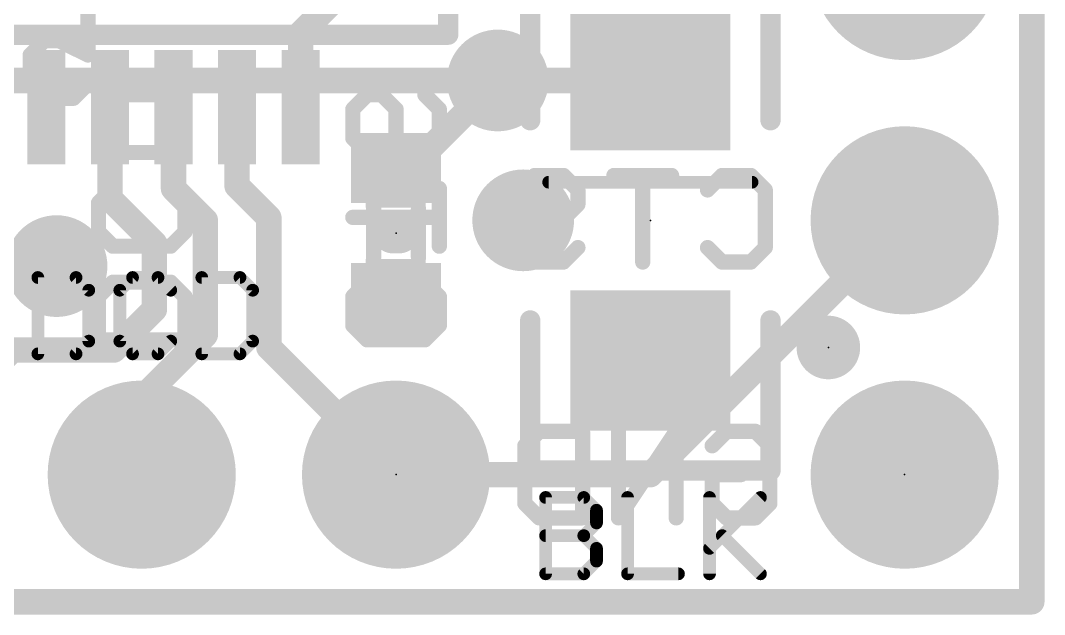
# Model space of a CAD drawing. Extents: x -1.6 to 24.3, y -3.8 to 15.4.
# Drawn here: x 14.03 to 24.26, y -0.13 to 5.81 of the extents above; entities that cross this region are included whole.
import ezdxf

# ---------------------------------------------------------------- set-up
doc = ezdxf.new("R2010")
doc.units = 0
for name, color, linetype in [('1', 12, 'CONTINUOUS'), ('16', 132, 'CONTINUOUS'), ('17', 110, 'CONTINUOUS'), ('18', 110, 'CONTINUOUS'), ('20', 53, 'CONTINUOUS'), ('21', 53, 'CONTINUOUS'), ('22', 53, 'CONTINUOUS'), ('23', 53, 'CONTINUOUS'), ('51', 53, 'CONTINUOUS')]:
    doc.layers.add(name, color=color, linetype=linetype)

# ---------------------------------------------------------------- blocks, each defined once
blk = doc.blocks.new('RECT')
blk.add_solid([(-0.5, -0.5), (0.5, -0.5), (-0.5, 0.5), (0.5, 0.5)])
blk = doc.blocks.new('ROUNDP')
at = {"const_width": 0.5}
blk.add_lwpolyline([(0, -0.25, 1), (0, 0.25, 1), (0, -0.25)], format="xyb", dxfattribs=at)
blk = doc.blocks.new('PIE')
at = {"const_width": 0.5}
blk.add_lwpolyline([(0, -0.25, 1), (0, 0.25, 1), (0, -0.25)], format="xyb", dxfattribs=at)
blk = doc.blocks.new('ROUNDV')
at = {"const_width": 0.5}
blk.add_lwpolyline([(0, -0.25, 1), (0, 0.25, 1), (0, -0.25)], format="xyb", dxfattribs=at)

msp = doc.modelspace()

# ---------------------------------------------------------------- linework, layer by layer
at = {"layer": '1', "const_width": 0.254}
for points in [[(24.13, 0), (24.13, 15.24)], [(16.8275, 5.6769), (18.542, 7.3914)], [(16.8275, 4.9403), (16.8275, 5.6769)], [(17.922, 4.333), (18.796, 5.207)], [(18.796, 5.207), (20.317, 5.207)], [(20.317, 5.207), (20.32, 5.21)], [(14.9225, 4.9403), (14.9225, 4.0259)], [(15.5575, 4.9403), (15.5575, 4.1275)], [(16.1925, 4.9403), (16.1925, 4.1529)], [(17.78, 4.333), (17.922, 4.333)], [(15.875, 3.81), (15.5575, 4.1275)], [(16.1925, 4.1529), (16.51, 3.8354)], [(14.9225, 4.0259), (15.367, 3.5814)], [(15.875, 2.667), (15.875, 3.81)], [(16.51, 3.8354), (16.51, 2.54)], [(15.367, 2.921), (15.367, 3.5814)], [(14.9606, 2.5146), (15.367, 2.921)], [(15.24, 2.032), (15.875, 2.667)], [(16.51, 2.54), (17.78, 1.27)], [(12.7, 1.27), (13.9446, 2.5146)], [(13.9446, 2.5146), (14.9606, 2.5146)], [(15.24, 1.27), (15.24, 2.032)], [(0, 0), (24.13, 0)]]:
    msp.add_lwpolyline(points, dxfattribs=at)
at = {"layer": '1', "const_width": 0.127}
for points in [[(16.891, 5.6769, 1), (16.764, 5.6769)], [(16.7826, 5.7218, 1), (16.8724, 5.632)], [(18.796, 5.2705, 1), (18.796, 5.1435)], [(18.8409, 5.1621, 1), (18.7511, 5.2519)], [(20.3649, 5.1651, 1), (20.2751, 5.2549)], [(20.317, 5.1435, 1), (20.317, 5.2705)], [(20.2721, 5.2519, 1), (20.3619, 5.1621)], [(14.986, 4.9403, 1), (14.859, 4.9403)], [(15.621, 4.9403, 1), (15.494, 4.9403)], [(16.256, 4.9403, 1), (16.129, 4.9403)], [(16.764, 4.9403, 1), (16.891, 4.9403)], [(17.78, 4.3965, 1), (17.78, 4.2695)], [(17.8771, 4.3779, 1), (17.9669, 4.2881)], [(17.922, 4.2695, 1), (17.922, 4.3965)], [(15.6024, 4.1724, 1), (15.5126, 4.0826)], [(16.2374, 4.1978, 1), (16.1476, 4.108)], [(16.129, 4.1529, 1), (16.256, 4.1529)], [(14.9674, 4.0708, 1), (14.8776, 3.981)], [(15.494, 4.1275, 1), (15.621, 4.1275)], [(14.859, 4.0259, 1), (14.986, 4.0259)], [(15.9385, 3.81, 1), (15.8115, 3.81)], [(15.8301, 3.7651, 1), (15.9199, 3.8549)], [(16.5735, 3.8354, 1), (16.4465, 3.8354)], [(16.4651, 3.7905, 1), (16.5549, 3.8803)], [(15.4305, 3.5814, 1), (15.3035, 3.5814)], [(15.3221, 3.5365, 1), (15.4119, 3.6263)], [(15.3035, 2.921, 1), (15.4305, 2.921)], [(15.4119, 2.8761, 1), (15.3221, 2.9659)], [(15.9199, 2.6221, 1), (15.8301, 2.7119)], [(15.8115, 2.667, 1), (15.9385, 2.667)], [(16.5549, 2.5849, 1), (16.4651, 2.4951)], [(13.9895, 2.4697, 1), (13.8997, 2.5595)], [(14.9157, 2.5595, 1), (15.0055, 2.4697)], [(14.9606, 2.4511, 1), (14.9606, 2.5781)], [(16.4465, 2.54, 1), (16.5735, 2.54)], [(15.3035, 2.032, 1), (15.1765, 2.032)], [(15.1951, 2.0769, 1), (15.2849, 1.9871)], [(15.1765, 1.27, 1), (15.3035, 1.27)], [(17.7351, 1.2251, 1), (17.8249, 1.3149)], [(24.13, -0.0635, 1), (24.13, 0.0635)], [(24.0665, 0, 1), (24.1935, 0)]]:
    msp.add_lwpolyline(points, format="xyb", dxfattribs=at)
at = {"layer": '16', "const_width": 0.254}
for points in [[(24.13, 0), (24.13, 15.24)], [(18.796, 5.207), (13.843, 5.207)], [(20.32, 1.27), (22.86, 3.81)], [(17.78, 1.27), (20.32, 1.27)], [(0, 0), (24.13, 0)]]:
    msp.add_lwpolyline(points, dxfattribs=at)
at = {"layer": '16', "const_width": 0.127}
for points in [[(18.796, 5.1435, 1), (18.796, 5.2705)], [(22.9049, 3.7651, 1), (22.8151, 3.8549)], [(17.78, 1.3335, 1), (17.78, 1.2065)], [(20.2751, 1.3149, 1), (20.3649, 1.2251)], [(20.32, 1.2065, 1), (20.32, 1.3335)], [(24.13, -0.0635, 1), (24.13, 0.0635)], [(24.0665, 0, 1), (24.1935, 0)]]:
    msp.add_lwpolyline(points, format="xyb", dxfattribs=at)
at = {"layer": '20', "const_width": 0.2032}
for points in [[(24.13, 0), (24.13, 15.24)], [(0, 0), (24.13, 0)]]:
    msp.add_lwpolyline(points, dxfattribs=at)
at = {"layer": '20', "const_width": 0.1016}
for points in [[(24.0792, 0, 1), (24.1808, 0)], [(24.13, -0.0508, 1), (24.13, 0.0508)]]:
    msp.add_lwpolyline(points, format="xyb", dxfattribs=at)
at = {"layer": '21'}
for points, const_width in [([(18.3007, 5.6642), (18.3007, 9.5758)], 0.2032), ([(19.12, 5.91), (19.12, 4.81)], 0.2032), ([(21.52, 4.81), (21.52, 5.91)], 0.2032), ([(9.6393, 5.6642), (18.3007, 5.6642)], 0.2032), ([(19.304, 4.191), (21.336, 4.191)], 0.127), ([(17.8105, 3.683), (17.7495, 3.683)], 0.4064), ([(14.2026, 3.2391), (14.2026, 2.4765)], 0.127), ([(14.584, 3.2391), (14.2026, 3.2391)], 0.127), ([(14.7111, 3.112), (14.584, 3.2391)], 0.127), ([(15.1483, 3.2391), (15.0212, 3.112)], 0.127), ([(15.4025, 3.2391), (15.1483, 3.2391)], 0.127), ([(15.5296, 3.112), (15.4025, 3.2391)], 0.127), ([(15.8398, 3.2391), (15.8398, 2.4765)], 0.127), ([(16.2211, 3.2391), (15.8398, 3.2391)], 0.127), ([(16.3482, 3.112), (16.2211, 3.2391)], 0.127), ([(14.7111, 2.6036), (14.7111, 3.112)], 0.127), ([(15.0212, 3.112), (15.0212, 2.6036)], 0.127), ([(16.3482, 2.6036), (16.3482, 3.112)], 0.127), ([(19.12, 1.31), (19.12, 2.81)], 0.2032), ([(21.52, 2.81), (21.52, 1.31)], 0.2032), ([(14.584, 2.4765), (14.7111, 2.6036)], 0.127), ([(15.0212, 2.6036), (15.1483, 2.4765)], 0.127), ([(15.4025, 2.4765), (15.5296, 2.6036)], 0.127), ([(16.2211, 2.4765), (16.3482, 2.6036)], 0.127), ([(14.2026, 2.4765), (14.584, 2.4765)], 0.127), ([(15.1483, 2.4765), (15.4025, 2.4765)], 0.127), ([(15.8398, 2.4765), (16.2211, 2.4765)], 0.127), ([(21.52, 1.31), (19.12, 1.31)], 0.2032), ([(19.274, 0.2794), (19.274, 1.0421)], 0.127), ([(19.274, 1.0421), (19.6553, 1.0421)], 0.127), ([(19.6553, 1.0421), (19.7824, 0.9149)], 0.127), ([(20.0925, 1.0421), (20.0925, 0.2794)], 0.127), ([(20.9111, 1.0421), (20.9111, 0.2794)], 0.127), ([(20.9111, 0.5336), (21.4196, 1.0421)], 0.127), ([(19.7824, 0.9149), (19.7824, 0.7878)], 0.127), ([(19.7824, 0.7878), (19.6553, 0.6607)], 0.127), ([(19.274, 0.6607), (19.6553, 0.6607)], 0.127), ([(19.6553, 0.6607), (19.7824, 0.5336)], 0.127), ([(21.0382, 0.6607), (21.4196, 0.2794)], 0.127), ([(19.7824, 0.5336), (19.7824, 0.4065)], 0.127), ([(19.7824, 0.4065), (19.6553, 0.2794)], 0.127), ([(19.6553, 0.2794), (19.274, 0.2794)], 0.127), ([(20.0925, 0.2794), (20.601, 0.2794)], 0.127)]:
    msp.add_lwpolyline(points, dxfattribs=dict(at, const_width=const_width))
for points, const_width in [([(18.3007, 5.6134, 1), (18.3007, 5.715)], 0.1016), ([(18.2499, 5.6642, 1), (18.3515, 5.6642)], 0.1016), ([(19.0692, 4.81, 1), (19.1708, 4.81)], 0.1016), ([(21.4692, 4.81, 1), (21.5708, 4.81)], 0.1016), ([(19.304, 4.2227, 1), (19.304, 4.1593)], 0.0635), ([(21.336, 4.1593, 1), (21.336, 4.2227)], 0.0635), ([(17.7495, 3.7846, 1), (17.7495, 3.5814)], 0.2032), ([(17.8105, 3.5814, 1), (17.8105, 3.7846)], 0.2032), ([(14.2026, 3.2709, 1), (14.2026, 3.2074)], 0.0635), ([(14.2344, 3.2391, 1), (14.1709, 3.2391)], 0.0635), ([(14.6064, 3.2616, 1), (14.5615, 3.2167)], 0.0635), ([(14.584, 3.2074, 1), (14.584, 3.2709)], 0.0635), ([(15.1483, 3.2709, 1), (15.1483, 3.2074)], 0.0635), ([(15.1708, 3.2167, 1), (15.1259, 3.2616)], 0.0635), ([(15.425, 3.2616, 1), (15.3801, 3.2167)], 0.0635), ([(15.4025, 3.2074, 1), (15.4025, 3.2709)], 0.0635), ([(15.8715, 3.2391, 1), (15.808, 3.2391)], 0.0635), ([(15.8398, 3.2709, 1), (15.8398, 3.2074)], 0.0635), ([(16.2436, 3.2616, 1), (16.1987, 3.2167)], 0.0635), ([(16.2211, 3.2074, 1), (16.2211, 3.2709)], 0.0635), ([(14.7428, 3.112, 1), (14.6793, 3.112)], 0.0635), ([(15.053, 3.112, 1), (14.9895, 3.112)], 0.0635), ([(16.38, 3.112, 1), (16.3165, 3.112)], 0.0635), ([(14.6886, 3.0896, 1), (14.7335, 3.1345)], 0.0635), ([(14.9988, 3.1345, 1), (15.0437, 3.0896)], 0.0635), ([(15.5072, 3.0896, 1), (15.5521, 3.1345)], 0.0635), ([(16.3258, 3.0896, 1), (16.3707, 3.1345)], 0.0635), ([(19.1708, 2.81, 1), (19.0692, 2.81)], 0.1016), ([(21.5708, 2.81, 1), (21.4692, 2.81)], 0.1016), ([(14.7335, 2.5812, 1), (14.6886, 2.6261)], 0.0635), ([(15.0437, 2.6261, 1), (14.9988, 2.5812)], 0.0635), ([(15.5521, 2.5812, 1), (15.5072, 2.6261)], 0.0635), ([(16.3707, 2.5812, 1), (16.3258, 2.6261)], 0.0635), ([(14.6793, 2.6036, 1), (14.7428, 2.6036)], 0.0635), ([(14.9895, 2.6036, 1), (15.053, 2.6036)], 0.0635), ([(16.3165, 2.6036, 1), (16.38, 2.6036)], 0.0635), ([(14.2026, 2.5083, 1), (14.2026, 2.4447)], 0.0635), ([(14.1709, 2.4765, 1), (14.2344, 2.4765)], 0.0635), ([(14.5615, 2.499, 1), (14.6064, 2.454)], 0.0635), ([(14.584, 2.4447, 1), (14.584, 2.5083)], 0.0635), ([(15.1483, 2.5083, 1), (15.1483, 2.4447)], 0.0635), ([(15.1259, 2.454, 1), (15.1708, 2.499)], 0.0635), ([(15.3801, 2.499, 1), (15.425, 2.454)], 0.0635), ([(15.4025, 2.4447, 1), (15.4025, 2.5083)], 0.0635), ([(15.8398, 2.5083, 1), (15.8398, 2.4447)], 0.0635), ([(15.808, 2.4765, 1), (15.8715, 2.4765)], 0.0635), ([(16.1987, 2.499, 1), (16.2436, 2.454)], 0.0635), ([(16.2211, 2.4447, 1), (16.2211, 2.5083)], 0.0635), ([(19.12, 1.3608, 1), (19.12, 1.2592)], 0.1016), ([(19.0692, 1.31, 1), (19.1708, 1.31)], 0.1016), ([(21.4692, 1.31, 1), (21.5708, 1.31)], 0.1016), ([(21.52, 1.2592, 1), (21.52, 1.3608)], 0.1016), ([(19.3057, 1.0421, 1), (19.2422, 1.0421)], 0.0635), ([(19.274, 1.0738, 1), (19.274, 1.0103)], 0.0635), ([(19.6777, 1.0645, 1), (19.6328, 1.0196)], 0.0635), ([(19.6553, 1.0103, 1), (19.6553, 1.0738)], 0.0635), ([(20.1243, 1.0421, 1), (20.0608, 1.0421)], 0.0635), ([(20.9429, 1.0421, 1), (20.8794, 1.0421)], 0.0635), ([(21.442, 1.0196, 1), (21.3971, 1.0645)], 0.0635), ([(19.8141, 0.9149, 1), (19.7506, 0.9149)], 0.0635), ([(19.7599, 0.8925, 1), (19.8048, 0.9374)], 0.0635), ([(19.7506, 0.7878, 1), (19.8141, 0.7878)], 0.0635), ([(19.8048, 0.7654, 1), (19.7599, 0.8103)], 0.0635), ([(19.274, 0.6925, 1), (19.274, 0.629)], 0.0635), ([(19.6777, 0.6832, 1), (19.6328, 0.6383)], 0.0635), ([(19.6553, 0.629, 1), (19.6553, 0.6925)], 0.0635), ([(21.0607, 0.6832, 1), (21.0158, 0.6383)], 0.0635), ([(19.6328, 0.6832, 1), (19.6777, 0.6383)], 0.0635), ([(19.8141, 0.5336, 1), (19.7506, 0.5336)], 0.0635), ([(19.7599, 0.5112, 1), (19.8048, 0.5561)], 0.0635), ([(20.8887, 0.5561, 1), (20.9336, 0.5112)], 0.0635), ([(19.7506, 0.4065, 1), (19.8141, 0.4065)], 0.0635), ([(19.8048, 0.3841, 1), (19.7599, 0.429)], 0.0635), ([(19.2422, 0.2794, 1), (19.3057, 0.2794)], 0.0635), ([(19.274, 0.3112, 1), (19.274, 0.2477)], 0.0635), ([(19.6328, 0.3019, 1), (19.6777, 0.2569)], 0.0635), ([(19.6553, 0.2477, 1), (19.6553, 0.3112)], 0.0635), ([(20.0925, 0.3112, 1), (20.0925, 0.2477)], 0.0635), ([(20.0608, 0.2794, 1), (20.1243, 0.2794)], 0.0635), ([(20.601, 0.2477, 1), (20.601, 0.3112)], 0.0635), ([(20.8794, 0.2794, 1), (20.9429, 0.2794)], 0.0635), ([(21.3971, 0.2569, 1), (21.442, 0.3019)], 0.0635)]:
    msp.add_lwpolyline(points, format="xyb", dxfattribs=dict(at, const_width=const_width))
at = {"layer": '22', "const_width": 0.1524}
for points in [[(14.7023, 5.8935), (14.7023, 5.4614)], [(14.2702, 5.6054), (14.1261, 5.4614)], [(14.4142, 5.6054), (14.2702, 5.6054)], [(14.7023, 5.4614), (14.4142, 5.6054)], [(14.1261, 5.4614), (14.1261, 5.1733)], [(14.1261, 5.1733), (14.2702, 5.0292)], [(14.5583, 5.0292), (14.7023, 5.1733)], [(14.8082, 4.9194), (14.9523, 5.0635)], [(14.9523, 5.0635), (15.5285, 5.0635)], [(15.5285, 5.0635), (15.6725, 4.9194)], [(17.4923, 5.0635), (17.3482, 4.9194)], [(17.6363, 5.0635), (17.4923, 5.0635)], [(17.7804, 4.9194), (17.6363, 5.0635)], [(18.0685, 5.0635), (18.2125, 4.9194)], [(14.2702, 5.0292), (14.5583, 5.0292)], [(14.8082, 4.4872), (14.8082, 4.9194)], [(15.6725, 4.9194), (15.6725, 4.4872)], [(17.3482, 4.9194), (17.3482, 4.6313)], [(17.7804, 4.6313), (17.7804, 4.9194)], [(18.2125, 4.9194), (18.2125, 4.6313)], [(17.3482, 4.6313), (17.4923, 4.4872)], [(17.9244, 4.4872), (17.7804, 4.6313)], [(18.2125, 4.6313), (18.0685, 4.4872)], [(15.6725, 4.4872), (14.8082, 4.4872)], [(18.0685, 4.4872), (17.9244, 4.4872)], [(19.0203, 4.1139), (19.1644, 4.2579)], [(19.1644, 4.2579), (19.4525, 4.2579)], [(19.4525, 4.2579), (19.5965, 4.1139)], [(20.5321, 4.2579), (19.9558, 4.2579)], [(20.244, 3.3936), (20.244, 4.2579)], [(20.8914, 4.1139), (21.0354, 4.2579)], [(21.0354, 4.2579), (21.3235, 4.2579)], [(21.3235, 4.2579), (21.4676, 4.1139)], [(14.8082, 3.9839), (14.9523, 4.1279)], [(15.5285, 4.1279), (15.6725, 3.9839)], [(18.2125, 3.5517), (18.2125, 4.1279)], [(19.5965, 4.1139), (19.5965, 3.9698)], [(21.4676, 4.1139), (21.4676, 3.5377)], [(14.8082, 3.6958), (14.8082, 3.9839)], [(15.6725, 3.9839), (15.6725, 3.6958)], [(19.5965, 3.9698), (19.4525, 3.8258)], [(17.3482, 3.8398), (18.2125, 3.8398)], [(19.1644, 3.8258), (19.0203, 3.6817)], [(19.4525, 3.8258), (19.1644, 3.8258)], [(14.9523, 3.5517), (14.8082, 3.6958)], [(15.6725, 3.6958), (15.5285, 3.5517)], [(19.0203, 3.6817), (19.0203, 3.5377)], [(15.5285, 3.5517), (14.9523, 3.5517)], [(19.0203, 3.5377), (19.1644, 3.3936)], [(19.4525, 3.3936), (19.5965, 3.5377)], [(21.0354, 3.3936), (20.8914, 3.5377)], [(21.4676, 3.5377), (21.3235, 3.3936)], [(19.1644, 3.3936), (19.4525, 3.3936)], [(21.3235, 3.3936), (21.0354, 3.3936)], [(14.8082, 3.0484), (14.9523, 3.1924)], [(14.9523, 3.1924), (15.5285, 3.1924)], [(15.5285, 3.1924), (15.6725, 3.0484)], [(17.3482, 3.0484), (17.4923, 3.1924)], [(18.0685, 3.1924), (18.2125, 3.0484)], [(14.8082, 2.6162), (14.8082, 3.0484)], [(15.6725, 3.0484), (15.6725, 2.6162)], [(17.3482, 2.7603), (17.3482, 3.0484)], [(18.2125, 3.0484), (18.2125, 2.7603)], [(17.4923, 2.6162), (17.3482, 2.7603)], [(18.2125, 2.7603), (18.0685, 2.6162)], [(15.6725, 2.6162), (14.8082, 2.6162)], [(18.0685, 2.6162), (17.4923, 2.6162)], [(19.0665, 1.5585), (19.2106, 1.7025)], [(19.2106, 1.7025), (19.6428, 1.7025)], [(19.6428, 1.7025), (19.6428, 0.8382)], [(20.5783, 1.7025), (20.0021, 0.8382)], [(20.0021, 0.8382), (20.0021, 1.7025)], [(20.5783, 0.8382), (20.5783, 1.7025)], [(20.9376, 1.5585), (21.0816, 1.7025)], [(21.0816, 1.7025), (21.3697, 1.7025)], [(21.3697, 1.7025), (21.5138, 1.5585)], [(19.0665, 0.9823), (19.0665, 1.5585)], [(21.5138, 1.5585), (21.5138, 0.9823)], [(20.9376, 0.9823), (20.9376, 1.2704)], [(20.9376, 1.2704), (21.2257, 1.2704)], [(19.2106, 0.8382), (19.0665, 0.9823)], [(21.0816, 0.8382), (20.9376, 0.9823)], [(21.5138, 0.9823), (21.3697, 0.8382)], [(19.6428, 0.8382), (19.2106, 0.8382)], [(21.3697, 0.8382), (21.0816, 0.8382)]]:
    msp.add_lwpolyline(points, dxfattribs=at)
at = {"layer": '22', "const_width": 0.0762}
for points in [[(14.2702, 5.6435, 1), (14.2702, 5.5673)], [(14.2971, 5.5785, 1), (14.2432, 5.6324)], [(14.4312, 5.6395, 1), (14.3972, 5.5713)], [(14.4142, 5.5673, 1), (14.4142, 5.6435)], [(14.1642, 5.4614, 1), (14.088, 5.4614)], [(14.0992, 5.4883, 1), (14.153, 5.4344)], [(14.6853, 5.4273, 1), (14.7194, 5.4954)], [(14.6642, 5.4614, 1), (14.7404, 5.4614)], [(14.153, 5.2002, 1), (14.0992, 5.1463)], [(14.7293, 5.1463, 1), (14.6754, 5.2002)], [(14.088, 5.1733, 1), (14.1642, 5.1733)], [(14.9523, 5.1016, 1), (14.9523, 5.0254)], [(14.9792, 5.0365, 1), (14.9253, 5.0904)], [(15.5554, 5.0904, 1), (15.5015, 5.0365)], [(15.5285, 5.0254, 1), (15.5285, 5.1016)], [(17.4923, 5.1016, 1), (17.4923, 5.0254)], [(17.5192, 5.0365, 1), (17.4653, 5.0904)], [(17.6633, 5.0904, 1), (17.6094, 5.0365)], [(17.6363, 5.0254, 1), (17.6363, 5.1016)], [(18.0954, 5.0904, 1), (18.0415, 5.0365)], [(14.2702, 5.0673, 1), (14.2702, 4.9911)], [(14.2432, 5.0023, 1), (14.2971, 5.0561)], [(14.5313, 5.0561, 1), (14.5852, 5.0023)], [(14.5583, 4.9911, 1), (14.5583, 5.0673)], [(14.8463, 4.9194, 1), (14.7701, 4.9194)], [(14.7813, 4.9463, 1), (14.8351, 4.8925)], [(15.7106, 4.9194, 1), (15.6344, 4.9194)], [(15.6456, 4.8925, 1), (15.6995, 4.9463)], [(17.3863, 4.9194, 1), (17.3101, 4.9194)], [(17.3213, 4.9463, 1), (17.3751, 4.8925)], [(17.8185, 4.9194, 1), (17.7423, 4.9194)], [(17.7534, 4.8925, 1), (17.8073, 4.9463)], [(18.2506, 4.9194, 1), (18.1744, 4.9194)], [(18.1856, 4.8925, 1), (18.2395, 4.9463)], [(17.3751, 4.6582, 1), (17.3213, 4.6044)], [(17.8073, 4.6582, 1), (17.7534, 4.6044)], [(18.2395, 4.6044, 1), (18.1856, 4.6582)], [(17.3101, 4.6313, 1), (17.3863, 4.6313)], [(17.7423, 4.6313, 1), (17.8185, 4.6313)], [(18.1744, 4.6313, 1), (18.2506, 4.6313)], [(14.8082, 4.5253, 1), (14.8082, 4.4491)], [(14.7701, 4.4872, 1), (14.8463, 4.4872)], [(15.6344, 4.4872, 1), (15.7106, 4.4872)], [(15.6725, 4.4491, 1), (15.6725, 4.5253)], [(17.4653, 4.4603, 1), (17.5192, 4.5142)], [(17.9244, 4.5253, 1), (17.9244, 4.4491)], [(17.8975, 4.4603, 1), (17.9514, 4.5142)], [(18.0415, 4.5142, 1), (18.0954, 4.4603)], [(18.0685, 4.4491, 1), (18.0685, 4.5253)], [(19.1644, 4.296, 1), (19.1644, 4.2198)], [(19.1913, 4.231, 1), (19.1374, 4.2849)], [(19.4794, 4.2849, 1), (19.4255, 4.231)], [(19.4525, 4.2198, 1), (19.4525, 4.296)], [(19.9558, 4.296, 1), (19.9558, 4.2198)], [(20.2821, 4.2579, 1), (20.2059, 4.2579)], [(20.5321, 4.2198, 1), (20.5321, 4.296)], [(21.0354, 4.296, 1), (21.0354, 4.2198)], [(21.0624, 4.231, 1), (21.0085, 4.2849)], [(21.3505, 4.2849, 1), (21.2966, 4.231)], [(21.3235, 4.2198, 1), (21.3235, 4.296)], [(14.9792, 4.101, 1), (14.9253, 4.1549)], [(15.5554, 4.1549, 1), (15.5015, 4.101)], [(18.2506, 4.1279, 1), (18.1744, 4.1279)], [(18.9934, 4.1408, 1), (19.0473, 4.0869)], [(19.6346, 4.1139, 1), (19.5584, 4.1139)], [(19.5696, 4.0869, 1), (19.6235, 4.1408)], [(20.8644, 4.1408, 1), (20.9183, 4.0869)], [(21.5057, 4.1139, 1), (21.4295, 4.1139)], [(21.4406, 4.0869, 1), (21.4945, 4.1408)], [(14.8463, 3.9839, 1), (14.7701, 3.9839)], [(14.7813, 4.0108, 1), (14.8351, 3.9569)], [(15.7106, 3.9839, 1), (15.6344, 3.9839)], [(15.6456, 3.9569, 1), (15.6995, 4.0108)], [(19.5584, 3.9698, 1), (19.6346, 3.9698)], [(19.6235, 3.9429, 1), (19.5696, 3.9968)], [(17.3482, 3.8779, 1), (17.3482, 3.8017)], [(18.2125, 3.8017, 1), (18.2125, 3.8779)], [(19.1644, 3.8639, 1), (19.1644, 3.7877)], [(19.1913, 3.7988, 1), (19.1374, 3.8527)], [(19.4255, 3.8527, 1), (19.4794, 3.7988)], [(19.4525, 3.7877, 1), (19.4525, 3.8639)], [(14.8351, 3.7227, 1), (14.7813, 3.6688)], [(14.7701, 3.6958, 1), (14.8463, 3.6958)], [(15.6344, 3.6958, 1), (15.7106, 3.6958)], [(15.6995, 3.6688, 1), (15.6456, 3.7227)], [(19.0584, 3.6817, 1), (18.9822, 3.6817)], [(18.9934, 3.7087, 1), (19.0473, 3.6548)], [(14.9523, 3.5898, 1), (14.9523, 3.5136)], [(14.9253, 3.5248, 1), (14.9792, 3.5787)], [(15.5015, 3.5787, 1), (15.5554, 3.5248)], [(15.5285, 3.5136, 1), (15.5285, 3.5898)], [(18.1744, 3.5517, 1), (18.2506, 3.5517)], [(19.0473, 3.5646, 1), (18.9934, 3.5107)], [(19.6235, 3.5107, 1), (19.5696, 3.5646)], [(20.9183, 3.5646, 1), (20.8644, 3.5107)], [(21.4945, 3.5107, 1), (21.4406, 3.5646)], [(18.9822, 3.5377, 1), (19.0584, 3.5377)], [(21.4295, 3.5377, 1), (21.5057, 3.5377)], [(19.1644, 3.4317, 1), (19.1644, 3.3555)], [(19.1374, 3.3667, 1), (19.1913, 3.4205)], [(19.4255, 3.4205, 1), (19.4794, 3.3667)], [(19.4525, 3.3555, 1), (19.4525, 3.4317)], [(20.2059, 3.3936, 1), (20.2821, 3.3936)], [(21.0354, 3.4317, 1), (21.0354, 3.3555)], [(21.0085, 3.3667, 1), (21.0624, 3.4205)], [(21.2966, 3.4205, 1), (21.3505, 3.3667)], [(21.3235, 3.3555, 1), (21.3235, 3.4317)], [(14.9523, 3.2305, 1), (14.9523, 3.1543)], [(14.9792, 3.1655, 1), (14.9253, 3.2194)], [(15.5554, 3.2194, 1), (15.5015, 3.1655)], [(15.5285, 3.1543, 1), (15.5285, 3.2305)], [(17.5192, 3.1655, 1), (17.4653, 3.2194)], [(18.0954, 3.2194, 1), (18.0415, 3.1655)], [(14.8463, 3.0484, 1), (14.7701, 3.0484)], [(14.7813, 3.0753, 1), (14.8351, 3.0214)], [(15.7106, 3.0484, 1), (15.6344, 3.0484)], [(15.6456, 3.0214, 1), (15.6995, 3.0753)], [(17.3863, 3.0484, 1), (17.3101, 3.0484)], [(17.3213, 3.0753, 1), (17.3751, 3.0214)], [(18.2506, 3.0484, 1), (18.1744, 3.0484)], [(18.1856, 3.0214, 1), (18.2395, 3.0753)], [(17.3751, 2.7872, 1), (17.3213, 2.7333)], [(17.3101, 2.7603, 1), (17.3863, 2.7603)], [(18.1744, 2.7603, 1), (18.2506, 2.7603)], [(18.2395, 2.7333, 1), (18.1856, 2.7872)], [(14.8082, 2.6543, 1), (14.8082, 2.5781)], [(15.6725, 2.5781, 1), (15.6725, 2.6543)], [(17.4923, 2.6543, 1), (17.4923, 2.5781)], [(17.4653, 2.5893, 1), (17.5192, 2.6431)], [(18.0415, 2.6431, 1), (18.0954, 2.5893)], [(18.0685, 2.5781, 1), (18.0685, 2.6543)], [(14.7701, 2.6162, 1), (14.8463, 2.6162)], [(15.6344, 2.6162, 1), (15.7106, 2.6162)], [(19.2106, 1.7406, 1), (19.2106, 1.6644)], [(19.2375, 1.6756, 1), (19.1837, 1.7295)], [(19.6809, 1.7025, 1), (19.6047, 1.7025)], [(19.6428, 1.6644, 1), (19.6428, 1.7406)], [(20.0402, 1.7025, 1), (19.964, 1.7025)], [(20.6164, 1.7025, 1), (20.5402, 1.7025)], [(20.61, 1.6814, 1), (20.5466, 1.7237)], [(21.0816, 1.7406, 1), (21.0816, 1.6644)], [(21.1086, 1.6756, 1), (21.0547, 1.7295)], [(21.3967, 1.7295, 1), (21.3428, 1.6756)], [(21.3697, 1.6644, 1), (21.3697, 1.7406)], [(19.1046, 1.5585, 1), (19.0284, 1.5585)], [(19.0396, 1.5854, 1), (19.0935, 1.5315)], [(20.9106, 1.5854, 1), (20.9645, 1.5315)], [(21.5519, 1.5585, 1), (21.4757, 1.5585)], [(21.4869, 1.5315, 1), (21.5407, 1.5854)], [(20.9757, 1.2704, 1), (20.8995, 1.2704)], [(20.9376, 1.3085, 1), (20.9376, 1.2323)], [(21.2257, 1.2323, 1), (21.2257, 1.3085)], [(19.0935, 1.0092, 1), (19.0396, 0.9553)], [(20.9645, 1.0092, 1), (20.9106, 0.9553)], [(21.5407, 0.9553, 1), (21.4869, 1.0092)], [(19.0284, 0.9823, 1), (19.1046, 0.9823)], [(20.8995, 0.9823, 1), (20.9757, 0.9823)], [(21.4757, 0.9823, 1), (21.5519, 0.9823)], [(19.2106, 0.8763, 1), (19.2106, 0.8001)], [(19.1837, 0.8113, 1), (19.2375, 0.8651)], [(19.6047, 0.8382, 1), (19.6809, 0.8382)], [(19.6428, 0.8001, 1), (19.6428, 0.8763)], [(19.9704, 0.8593, 1), (20.0338, 0.8171)], [(19.964, 0.8382, 1), (20.0402, 0.8382)], [(20.5402, 0.8382, 1), (20.6164, 0.8382)], [(21.0816, 0.8763, 1), (21.0816, 0.8001)], [(21.0547, 0.8113, 1), (21.1086, 0.8651)], [(21.3428, 0.8651, 1), (21.3967, 0.8113)], [(21.3697, 0.8001, 1), (21.3697, 0.8763)]]:
    msp.add_lwpolyline(points, format="xyb", dxfattribs=at)
at = {"layer": '23'}
for p in [(20.32, 3.81), (17.78, 3.683), (22.098, 2.54), (17.78, 1.27), (22.86, 1.27)]:
    msp.add_point(p, dxfattribs=at)
at = {"layer": '51', "const_width": 0.1524}
for points in [[(17.556, 3.438), (17.556, 3.928)], [(18.004, 3.928), (18.004, 3.438)]]:
    msp.add_lwpolyline(points, dxfattribs=at)
at = {"layer": '51', "const_width": 0.0762}
for points in [[(17.5941, 3.928, 1), (17.5179, 3.928)], [(18.0421, 3.928, 1), (17.9659, 3.928)], [(17.5179, 3.438, 1), (17.5941, 3.438)], [(17.9659, 3.438, 1), (18.0421, 3.438)]]:
    msp.add_lwpolyline(points, format="xyb", dxfattribs=at)

# ---------------------------------------------------------------- block references
at = {"layer": '1'}
for p, xscale, yscale, rotation in [((20.32, 5.21), 1.6, 1.4, 180), ((14.2875, 4.9403), 0.381, 1.143, 180), ((14.9225, 4.9403), 0.381, 1.143, 180), ((15.5575, 4.9403), 0.381, 1.143, 180), ((16.1925, 4.9403), 0.381, 1.143, 180), ((16.8275, 4.9403), 0.381, 1.143, 180), ((17.78, 4.333), 0.7, 0.9, 270), ((17.78, 3.033), 0.7, 0.9, 270), ((20.32, 2.41), 1.6, 1.4, 180)]:
    msp.add_blockref('RECT', p, dxfattribs=dict(at, xscale=xscale, yscale=yscale, rotation=rotation))
at = {"layer": '1', "xscale": 0.635, "yscale": 0.635}
msp.add_blockref('PIE', (22.098, 2.54), dxfattribs=at)
at = {"layer": '17', "xscale": 1.8796, "yscale": 1.8796}
for p, rotation in [((22.86, 6.35), 180), ((22.86, 6.35), 180), ((22.86, 3.81), 180), ((22.86, 3.81), 180), ((15.24, 1.27), 270), ((15.24, 1.27), 270), ((17.78, 1.27), 270), ((17.78, 1.27), 270), ((22.86, 1.27), 180), ((22.86, 1.27), 180)]:
    msp.add_blockref('ROUNDP', p, dxfattribs=dict(at, rotation=rotation))
at = {"layer": '18', "xscale": 1.016, "yscale": 1.016}
for p in [(18.796, 5.207), (18.796, 5.207), (19.05, 3.81), (19.05, 3.81), (14.3891, 3.3528), (14.3891, 3.3528)]:
    msp.add_blockref('ROUNDV', p, dxfattribs=at)
at = {"layer": '51', "xscale": 0.254, "yscale": 0.635}
for p in [(14.2875, 4.953), (14.9225, 4.953), (15.5575, 4.953), (16.1925, 4.953), (16.8275, 4.953)]:
    msp.add_blockref('RECT', p, dxfattribs=at)
at = {"layer": '51'}
for p, xscale, yscale, rotation in [((17.7752, 4.087), 0.3, 0.5999, 270), ((22.86, 3.81), 0.508, 0.508, 90), ((17.7752, 3.2742), 0.3, 0.5999, 270), ((15.24, 1.27), 0.508, 0.508, 180), ((17.78, 1.27), 0.508, 0.508, 180), ((22.86, 1.27), 0.508, 0.508, 90)]:
    msp.add_blockref('RECT', p, dxfattribs=dict(at, xscale=xscale, yscale=yscale, rotation=rotation))

doc.saveas('drawing.dxf')
